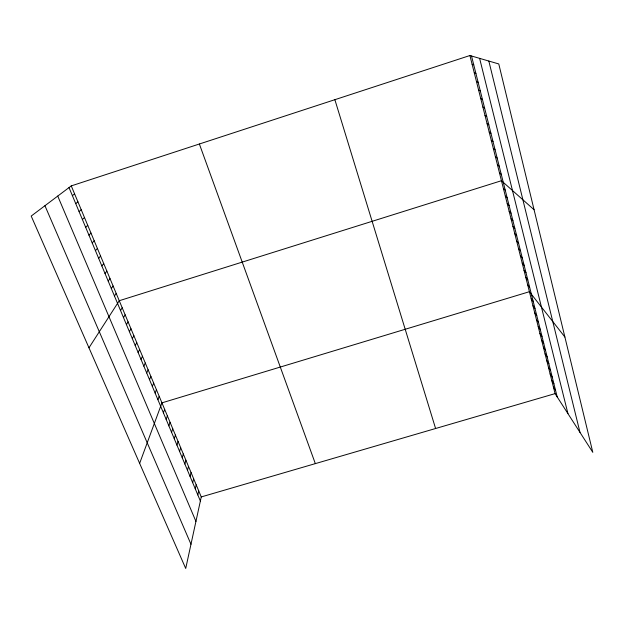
<?xml version="1.0" encoding="UTF-8"?>
<svg xmlns="http://www.w3.org/2000/svg" width="624" height="624" viewBox="0 0 624 624"><rect width="100%" height="100%" fill="white"/><g stroke="black" fill="none" stroke-linecap="round" stroke-linejoin="round"><path stroke-width="0.94" d="M71.261 185.897L201.256 496.93L185.718 568.472L31.2 216.06L71.261 185.897L469.911 55.528L498.779 63.952L592.8 452.33L555.079 393.619L469.911 55.528M197.816 494.926L198.728 490.885M195.257 488.818L196.193 484.817M192.683 482.672L193.635 478.709M190.094 476.494L191.077 472.579M187.489 470.285L188.495 466.409M184.876 464.038L185.905 460.208M182.239 457.759L183.3 453.968M179.595 451.448L180.679 447.704M176.935 445.099L178.043 441.402M174.268 438.719L175.399 435.061M171.577 432.307L172.731 428.688M168.87 425.857L170.056 422.284M166.156 419.367L167.365 415.841M163.418 412.846L164.658 409.367M139.636 463.375L161.936 402.854L529.409 291.704L564.892 337.03M157.911 399.695L159.198 396.31M155.126 393.058L156.445 389.727M152.334 386.396L153.683 383.105M149.526 379.688L150.899 376.451M146.695 372.941L148.099 369.759M143.855 366.163L145.291 363.028M141.001 359.346L142.459 356.257M138.122 352.482L139.612 349.456M135.236 345.587L136.757 342.607M132.327 338.653L133.879 335.728M129.402 331.679L130.985 328.801M126.461 324.659L128.076 321.844M123.505 317.608L125.151 314.839M120.533 310.51L122.203 307.804M88.967 347.81L119.246 300.721L501.446 180.718L534.074 209.734M114.442 295.971L116.181 293.381M111.322 288.53L113.092 286.003M108.186 281.05L109.988 278.577M105.027 273.515L106.868 271.105M101.852 265.941L103.724 263.593M98.662 258.32L100.565 256.027M95.449 250.653L97.391 248.422M92.212 242.939L94.193 240.778M88.959 235.17L90.979 233.08M85.691 227.362L87.742 225.334M82.391 219.508L84.482 217.542M79.084 211.598L81.206 209.703M75.746 203.642L77.914 201.817M72.392 195.64L74.591 193.885M201.256 496.93L555.079 393.619M472.103 64.249L473.725 64.802M474.287 72.914L475.925 73.546M476.455 81.518L478.109 82.235M478.616 90.074L480.277 90.87M480.753 98.576L482.438 99.45M482.882 107.024L484.583 107.975M484.996 115.417L486.712 116.446M487.094 123.755L488.826 124.87M489.185 132.046L490.932 133.232M491.26 140.283L493.022 141.547M493.327 148.473L495.097 149.807M495.37 156.608L497.156 158.02M497.406 164.689L499.208 166.171M499.434 172.731L501.251 174.283M503.389 188.425L505.229 190.117M505.315 196.084L507.172 197.839M507.234 203.697L509.098 205.522M509.145 211.271L511.017 213.158M511.04 218.798L512.928 220.748M512.92 226.278L514.823 228.298M514.8 233.719L516.711 235.794M516.664 241.114L518.583 243.251M518.513 248.469L520.447 250.669M520.354 255.778L522.304 258.04M522.187 263.047L524.144 265.372M524.004 270.27L525.977 272.657M525.814 277.462L527.795 279.895M527.615 284.606L529.604 287.102M531.188 298.771L533.2 301.384M532.958 305.791L534.979 308.459M534.713 312.78L536.749 315.502M536.461 319.722L538.504 322.499M538.208 326.633L540.251 329.456M539.932 333.497L541.991 336.383M541.655 340.33L543.722 343.262M543.364 347.116L545.446 350.103M545.064 353.87L547.154 356.912M546.757 360.586L548.855 363.675M548.441 367.271L550.547 370.406M550.118 373.909L552.232 377.099M551.78 380.515L553.901 383.752M553.433 387.091L555.563 390.374M44.944 205.709L190.975 544.253M57.736 196.076L195.936 521.399M69.014 187.59L200.366 501.01M199.376 144.004L315.331 463.624M334.87 99.692L435.599 428.509M471.518 55.996L557.216 396.95M479.614 58.36L567.941 413.634M488.834 61.051L579.985 432.385"/></g></svg>
